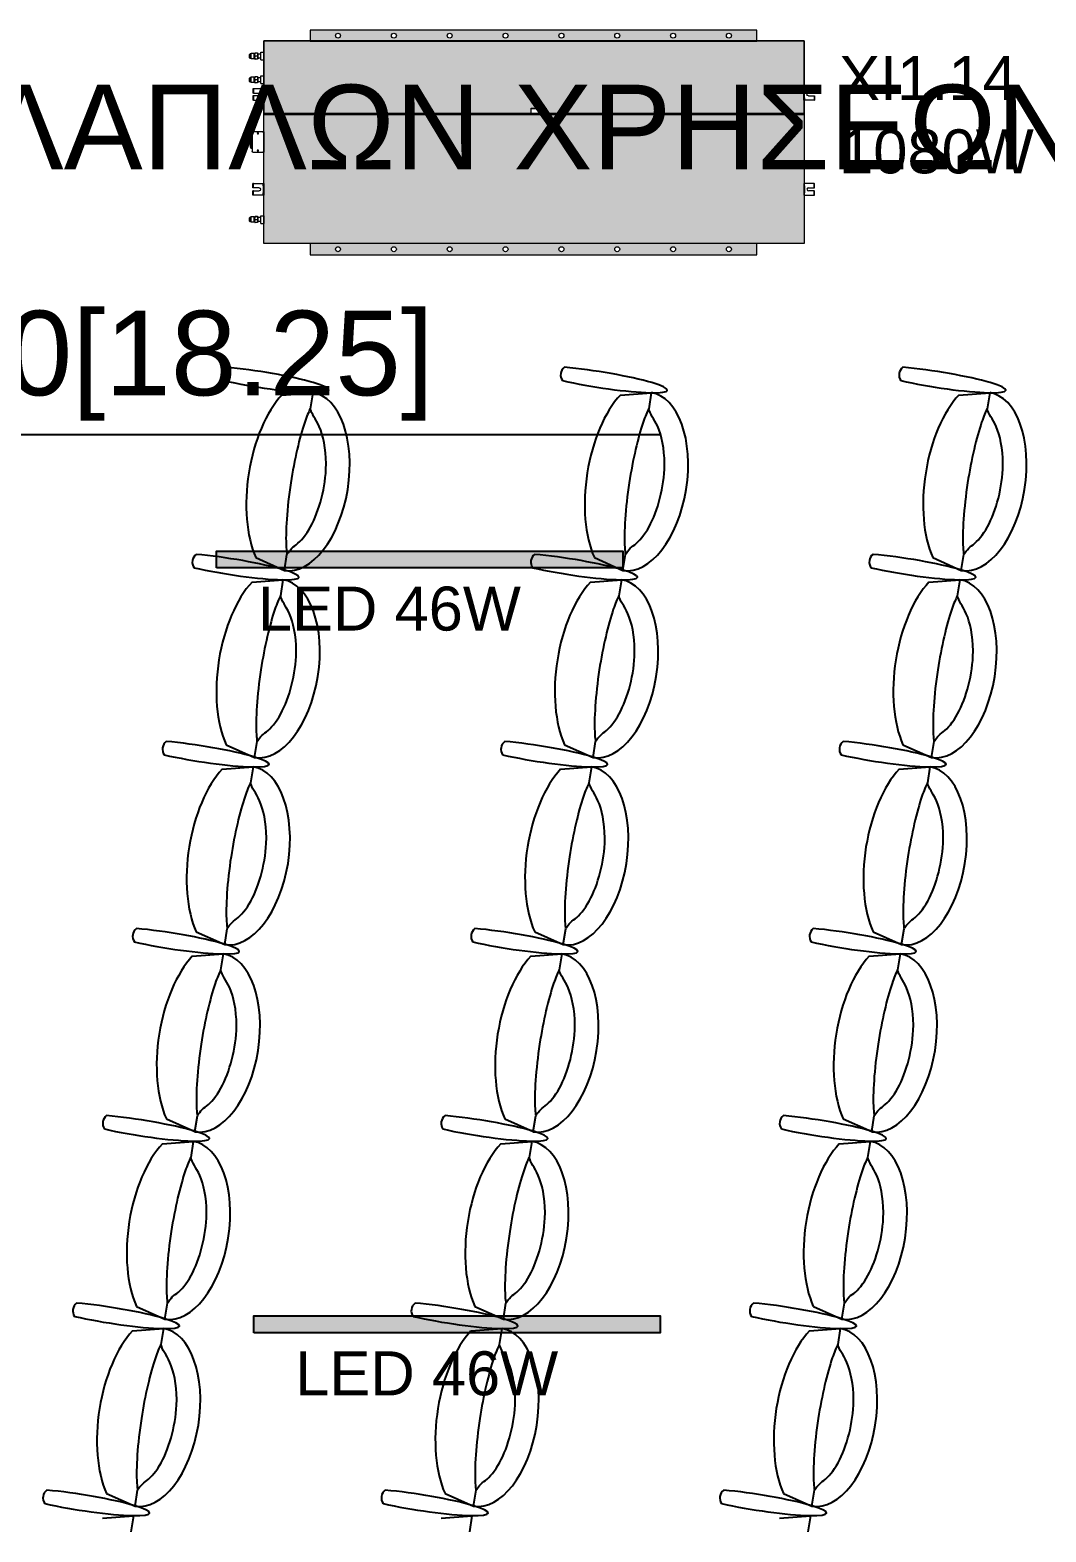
# Model space of a CAD drawing. Header units: metres. Extents: x -11 to 85, y -301 to 135.
# Drawn here: x 26.92 to 29.922, y -188.492 to -184.052 of the extents above; entities that cross this region are included whole.
import ezdxf

# ---------------------------------------------------------------- set-up
doc = ezdxf.new("R2010")
doc.units = ezdxf.units.M
doc.header["$LTSCALE"] = 0.036
for name, color, linetype in [('arxitek isogeio', 252, 'Continuous'), ('electext', 20, 'Continuous'), ('Epipla', 252, 'Continuous'), ('hatch color', 252, 'Continuous'), ('HLEK_FL001_SYMBOLS', 230, 'Continuous')]:
    doc.layers.add(name, color=color, linetype=linetype)
doc.layers.add('axel', color=170, linetype='Continuous', lineweight=0)
doc.styles.add('COMU-N', font='arial.ttf')
doc.styles.get("Standard").update_dxf_attribs({"font": 'arial.ttf'})

# ---------------------------------------------------------------- blocks, each defined once
blk = doc.blocks.new('A$C4C174ED7')
at = {"layer": 'Epipla'}
for p, q in [((7.6743, 3.0497), (7.7655, 3.0566)), ((7.7655, 3.0566), (7.758, 3.0092)), ((8.6743, 3.0497), (8.7655, 3.0566)), ((8.7655, 3.0566), (8.758, 3.0092)), ((9.6743, 3.0497), (9.7655, 3.0566)), ((9.7655, 3.0566), (9.758, 3.0092)), ((7.6817, 2.5313), (7.6892, 2.5782)), ((8.6817, 2.5313), (8.6892, 2.5782)), ((9.6817, 2.5313), (9.6892, 2.5782)), ((7.5976, 2.569), (7.6817, 2.5313)), ((8.5976, 2.569), (8.6817, 2.5313)), ((9.5976, 2.569), (9.6817, 2.5313)), ((7.5861, 2.4967), (7.6773, 2.5036)), ((7.6773, 2.5036), (7.6697, 2.4562)), ((8.5861, 2.4967), (8.6773, 2.5036)), ((8.6773, 2.5036), (8.6697, 2.4562)), ((9.5861, 2.4967), (9.6773, 2.5036)), ((9.6773, 2.5036), (9.6697, 2.4562)), ((7.5094, 2.016), (7.5935, 1.9783)), ((7.5935, 1.9783), (7.601, 2.0252)), ((8.5094, 2.016), (8.5935, 1.9783)), ((8.5935, 1.9783), (8.601, 2.0252)), ((9.5094, 2.016), (9.5935, 1.9783)), ((9.5935, 1.9783), (9.601, 2.0252)), ((7.4978, 1.9437), (7.5891, 1.9506)), ((7.5891, 1.9506), (7.5815, 1.9032)), ((8.4978, 1.9437), (8.5891, 1.9506)), ((8.5891, 1.9506), (8.5815, 1.9032)), ((9.4978, 1.9437), (9.5891, 1.9506)), ((9.5891, 1.9506), (9.5815, 1.9032)), ((7.5053, 1.4253), (7.5127, 1.4722)), ((8.5053, 1.4253), (8.5127, 1.4722)), ((9.5053, 1.4253), (9.5127, 1.4722)), ((7.4211, 1.463), (7.5053, 1.4253)), ((8.4211, 1.463), (8.5053, 1.4253)), ((9.4211, 1.463), (9.5053, 1.4253)), ((7.4096, 1.3906), (7.5009, 1.3976)), ((7.5009, 1.3976), (7.4933, 1.3502)), ((8.4096, 1.3906), (8.5009, 1.3976)), ((8.5009, 1.3976), (8.4933, 1.3502)), ((9.4096, 1.3906), (9.5009, 1.3976)), ((9.5009, 1.3976), (9.4933, 1.3502)), ((7.3329, 0.91), (7.417, 0.8723)), ((7.417, 0.8723), (7.4245, 0.9192)), ((8.3329, 0.91), (8.417, 0.8723)), ((8.417, 0.8723), (8.4245, 0.9192)), ((9.3329, 0.91), (9.417, 0.8723)), ((9.417, 0.8723), (9.4245, 0.9192)), ((7.3212, 0.8366), (7.4124, 0.8435)), ((7.4124, 0.8435), (7.4049, 0.7961)), ((8.3212, 0.8366), (8.4124, 0.8435)), ((8.4124, 0.8435), (8.4049, 0.7961)), ((9.3212, 0.8366), (9.4124, 0.8435)), ((9.4124, 0.8435), (9.4049, 0.7961)), ((7.2445, 0.3559), (7.3286, 0.3182)), ((7.3286, 0.3182), (7.3361, 0.3651)), ((8.2445, 0.3559), (8.3286, 0.3182)), ((8.3286, 0.3182), (8.3361, 0.3651)), ((9.2445, 0.3559), (9.3286, 0.3182)), ((9.3286, 0.3182), (9.3361, 0.3651)), ((7.233, 0.2836), (7.3242, 0.2905)), ((7.3242, 0.2905), (7.3166, 0.2431)), ((8.233, 0.2836), (8.3242, 0.2905)), ((8.3242, 0.2905), (8.3166, 0.2431)), ((9.233, 0.2836), (9.3242, 0.2905)), ((9.3242, 0.2905), (9.3166, 0.2431)), ((7.1563, -0.1971), (7.2404, -0.2348)), ((7.2404, -0.2348), (7.2479, -0.1879)), ((8.1563, -0.1971), (8.2404, -0.2348)), ((8.2404, -0.2348), (8.2479, -0.1879)), ((9.1563, -0.1971), (9.2404, -0.2348)), ((9.2404, -0.2348), (9.2479, -0.1879)), ((7.1446, -0.2705), (7.2358, -0.2636)), ((7.2358, -0.2636), (7.2282, -0.311)), ((8.1446, -0.2705), (8.2358, -0.2636)), ((8.2358, -0.2636), (8.2282, -0.311)), ((9.1446, -0.2705), (9.2358, -0.2636)), ((9.2358, -0.2636), (9.2282, -0.311))]:
    blk.add_line(p, q, dxfattribs=at)
for points in [[(7.5091, 3.1317, 0.397593), (7.503, 3.0922)], [(8.5091, 3.1317, 0.397593), (8.503, 3.0922)], [(9.5091, 3.1317, 0.397593), (9.503, 3.0922)], [(7.4209, 2.5787, 0.397593), (7.4147, 2.5392)], [(8.4209, 2.5787, 0.397593), (8.4147, 2.5392)], [(9.4209, 2.5787, 0.397593), (9.4147, 2.5392)], [(7.3327, 2.0257, 0.397593), (7.3265, 1.9862)], [(8.3327, 2.0257, 0.397593), (8.3265, 1.9862)], [(9.3327, 2.0257, 0.397593), (9.3265, 1.9862)], [(7.2444, 1.4727, 0.397593), (7.2383, 1.4331)], [(8.2444, 1.4727, 0.397593), (8.2383, 1.4331)], [(9.2444, 1.4727, 0.397593), (9.2383, 1.4331)], [(7.1562, 0.9197, 0.397593), (7.15, 0.8801)], [(8.1562, 0.9197, 0.397593), (8.15, 0.8801)], [(9.1562, 0.9197, 0.397593), (9.15, 0.8801)], [(7.0678, 0.3656, 0.397593), (7.0616, 0.326)], [(8.0678, 0.3656, 0.397593), (8.0616, 0.326)], [(9.0678, 0.3656, 0.397593), (9.0616, 0.326)], [(6.9796, -0.1874, 0.397593), (6.9734, -0.227)], [(7.9796, -0.1874, 0.397593), (7.9734, -0.227)], [(8.9796, -0.1874, 0.397593), (8.9734, -0.227)]]:
    blk.add_lwpolyline(points, format="xyb", dxfattribs=at)
for centre, major_axis, ratio, start_param, end_param in [((7.6101, 3.0956), (-0.2028, 0.0318), 0.113529, 1.031877, 5.251545), ((8.6101, 3.0956), (-0.2028, 0.0318), 0.113529, 1.031877, 5.251545), ((9.6101, 3.0956), (-0.2028, 0.0318), 0.113529, 1.031877, 5.251545), ((7.7236, 2.794), (0.0463, 0.2995), 0.493003, 0.628379, 2.49343), ((7.7236, 2.794), (0.0419, 0.2627), 0.552275, 3.141593, 6.283185), ((8.7236, 2.794), (0.0463, 0.2995), 0.493003, 0.628379, 2.49343), ((8.7236, 2.794), (0.0419, 0.2627), 0.552275, 3.141593, 6.283185), ((9.7236, 2.794), (0.0463, 0.2995), 0.493003, 0.628379, 2.49343), ((9.7236, 2.794), (0.0419, 0.2627), 0.552275, 3.141593, 6.283185), ((7.5219, 2.5426), (-0.2028, 0.0318), 0.113529, 1.031877, 5.251545), ((8.5219, 2.5426), (-0.2028, 0.0318), 0.113529, 1.031877, 5.251545), ((9.5219, 2.5426), (-0.2028, 0.0318), 0.113529, 1.031877, 5.251545), ((7.6354, 2.241), (0.0463, 0.2995), 0.493003, 0.628379, 2.49343), ((7.6354, 2.241), (0.0419, 0.2627), 0.552275, 3.141593, 6.283185), ((8.6354, 2.241), (0.0463, 0.2995), 0.493003, 0.628379, 2.49343), ((8.6354, 2.241), (0.0419, 0.2627), 0.552275, 3.141593, 6.283185), ((9.6354, 2.241), (0.0463, 0.2995), 0.493003, 0.628379, 2.49343), ((9.6354, 2.241), (0.0419, 0.2627), 0.552275, 3.141593, 6.283185), ((7.4337, 1.9896), (-0.2028, 0.0318), 0.113529, 1.031877, 5.251545), ((8.4337, 1.9896), (-0.2028, 0.0318), 0.113529, 1.031877, 5.251545), ((9.4337, 1.9896), (-0.2028, 0.0318), 0.113529, 1.031877, 5.251545), ((7.5472, 1.6879), (0.0463, 0.2995), 0.493003, 0.628379, 2.49343), ((7.5472, 1.6879), (0.0419, 0.2627), 0.552275, 3.141593, 6.283185), ((8.5472, 1.6879), (0.0463, 0.2995), 0.493003, 0.628379, 2.49343), ((8.5472, 1.6879), (0.0419, 0.2627), 0.552275, 3.141593, 6.283185), ((9.5472, 1.6879), (0.0463, 0.2995), 0.493003, 0.628379, 2.49343), ((9.5472, 1.6879), (0.0419, 0.2627), 0.552275, 3.141593, 6.283185), ((7.3454, 1.4366), (-0.2028, 0.0318), 0.113529, 1.031877, 5.251545), ((8.3454, 1.4366), (-0.2028, 0.0318), 0.113529, 1.031877, 5.251545), ((9.3454, 1.4366), (-0.2028, 0.0318), 0.113529, 1.031877, 5.251545), ((7.4589, 1.1349), (0.0463, 0.2995), 0.493003, 0.628379, 2.49343), ((7.4589, 1.1349), (0.0419, 0.2627), 0.552275, 3.141593, 6.283185), ((8.4589, 1.1349), (0.0463, 0.2995), 0.493003, 0.628379, 2.49343), ((8.4589, 1.1349), (0.0419, 0.2627), 0.552275, 3.141593, 6.283185), ((9.4589, 1.1349), (0.0463, 0.2995), 0.493003, 0.628379, 2.49343), ((9.4589, 1.1349), (0.0419, 0.2627), 0.552275, 3.141593, 6.283185), ((7.2572, 0.8836), (-0.2028, 0.0318), 0.113529, 1.031877, 5.251545), ((8.2572, 0.8836), (-0.2028, 0.0318), 0.113529, 1.031877, 5.251545), ((9.2572, 0.8836), (-0.2028, 0.0318), 0.113529, 1.031877, 5.251545), ((7.3705, 0.5809), (0.0419, 0.2627), 0.552275, 3.141593, 6.283185), ((8.3705, 0.5809), (0.0419, 0.2627), 0.552275, 3.141593, 6.283185), ((9.3705, 0.5809), (0.0419, 0.2627), 0.552275, 3.141593, 6.283185), ((7.3705, 0.5809), (0.0463, 0.2995), 0.493003, 0.628379, 2.49343), ((8.3705, 0.5809), (0.0463, 0.2995), 0.493003, 0.628379, 2.49343), ((9.3705, 0.5809), (0.0463, 0.2995), 0.493003, 0.628379, 2.49343), ((7.1688, 0.3295), (-0.2028, 0.0318), 0.113529, 1.031877, 5.251545), ((8.1688, 0.3295), (-0.2028, 0.0318), 0.113529, 1.031877, 5.251545), ((9.1688, 0.3295), (-0.2028, 0.0318), 0.113529, 1.031877, 5.251545), ((7.2823, 0.0278), (0.0463, 0.2995), 0.493003, 0.628379, 2.49343), ((7.2823, 0.0278), (0.0419, 0.2627), 0.552275, 3.141593, 6.283185), ((8.2823, 0.0278), (0.0463, 0.2995), 0.493003, 0.628379, 2.49343), ((8.2823, 0.0278), (0.0419, 0.2627), 0.552275, 3.141593, 6.283185), ((9.2823, 0.0278), (0.0463, 0.2995), 0.493003, 0.628379, 2.49343), ((9.2823, 0.0278), (0.0419, 0.2627), 0.552275, 3.141593, 6.283185), ((7.0806, -0.2235), (-0.2028, 0.0318), 0.113529, 1.031877, 5.251545), ((8.0806, -0.2235), (-0.2028, 0.0318), 0.113529, 1.031877, 5.251545), ((9.0806, -0.2235), (-0.2028, 0.0318), 0.113529, 1.031877, 5.251545)]:
    blk.add_ellipse(centre, major_axis=major_axis, ratio=ratio, start_param=start_param, end_param=end_param, dxfattribs=at)
for points, knots in [([(7.758, 3.0092), (7.7534, 3.0001), (7.7475, 2.9863), (7.7265, 2.9247), (7.7108, 2.8576), (7.689, 2.7162), (7.6843, 2.6421), (7.6876, 2.5911), (7.6884, 2.5841), (7.6893, 2.5786)], [0.506584, 0.506584, 0.506584, 0.506584, 0.805592, 0.805592, 1.599086, 1.599086, 2.473163, 2.473163, 2.635992, 2.635992, 2.635992, 2.635992]), ([(7.6893, 2.5786), (7.6893, 2.5786), (7.7003, 2.5961), (7.724, 2.6118), (7.7398, 2.628), (7.7807, 2.6953), (7.8013, 2.7658), (7.8065, 2.8749), (7.7994, 2.9171), (7.778, 2.9756), (7.7659, 2.9858), (7.758, 3.0092), (7.758, 3.0092), (7.758, 3.0092)], [3.141593, 3.141593, 3.141593, 3.141593, 3.601272, 3.601272, 4.06095, 4.06095, 4.924473, 4.924473, 5.526258, 5.526258, 6.140896, 6.140896, 6.283185, 6.283185, 6.283185, 6.283185]), ([(8.758, 3.0092), (8.7534, 3.0001), (8.7475, 2.9863), (8.7265, 2.9247), (8.7108, 2.8576), (8.689, 2.7162), (8.6843, 2.6421), (8.6876, 2.5911), (8.6884, 2.5841), (8.6893, 2.5786)], [0.506584, 0.506584, 0.506584, 0.506584, 0.805592, 0.805592, 1.599086, 1.599086, 2.473163, 2.473163, 2.635992, 2.635992, 2.635992, 2.635992]), ([(8.6893, 2.5786), (8.6893, 2.5786), (8.7003, 2.5961), (8.724, 2.6118), (8.7398, 2.628), (8.7807, 2.6953), (8.8013, 2.7658), (8.8065, 2.8749), (8.7994, 2.9171), (8.778, 2.9756), (8.7659, 2.9858), (8.758, 3.0092), (8.758, 3.0092), (8.758, 3.0092)], [3.141593, 3.141593, 3.141593, 3.141593, 3.601272, 3.601272, 4.06095, 4.06095, 4.924473, 4.924473, 5.526258, 5.526258, 6.140896, 6.140896, 6.283185, 6.283185, 6.283185, 6.283185]), ([(9.758, 3.0092), (9.7534, 3.0001), (9.7475, 2.9863), (9.7265, 2.9247), (9.7108, 2.8576), (9.689, 2.7162), (9.6843, 2.6421), (9.6876, 2.5911), (9.6884, 2.5841), (9.6893, 2.5786)], [0.506584, 0.506584, 0.506584, 0.506584, 0.805592, 0.805592, 1.599086, 1.599086, 2.473163, 2.473163, 2.635992, 2.635992, 2.635992, 2.635992]), ([(9.6893, 2.5786), (9.6893, 2.5786), (9.7003, 2.5961), (9.724, 2.6118), (9.7398, 2.628), (9.7807, 2.6953), (9.8013, 2.7658), (9.8065, 2.8749), (9.7994, 2.9171), (9.778, 2.9756), (9.7659, 2.9858), (9.758, 3.0092), (9.758, 3.0092), (9.758, 3.0092)], [3.141593, 3.141593, 3.141593, 3.141593, 3.601272, 3.601272, 4.06095, 4.06095, 4.924473, 4.924473, 5.526258, 5.526258, 6.140896, 6.140896, 6.283185, 6.283185, 6.283185, 6.283185]), ([(7.6697, 2.4562), (7.6652, 2.4471), (7.6593, 2.4333), (7.6382, 2.3717), (7.6225, 2.3046), (7.6007, 2.1632), (7.596, 2.0891), (7.5994, 2.0381), (7.6002, 2.0311), (7.6011, 2.0256)], [0.506584, 0.506584, 0.506584, 0.506584, 0.805592, 0.805592, 1.599086, 1.599086, 2.473163, 2.473163, 2.635992, 2.635992, 2.635992, 2.635992]), ([(7.6011, 2.0256), (7.6011, 2.0256), (7.6121, 2.0431), (7.6357, 2.0588), (7.6516, 2.075), (7.6925, 2.1422), (7.7131, 2.2128), (7.7183, 2.3219), (7.7111, 2.364), (7.6897, 2.4226), (7.6777, 2.4328), (7.6697, 2.4562), (7.6697, 2.4562), (7.6697, 2.4562)], [3.141593, 3.141593, 3.141593, 3.141593, 3.601272, 3.601272, 4.06095, 4.06095, 4.924473, 4.924473, 5.526258, 5.526258, 6.140896, 6.140896, 6.283185, 6.283185, 6.283185, 6.283185]), ([(8.6697, 2.4562), (8.6652, 2.4471), (8.6593, 2.4333), (8.6382, 2.3717), (8.6225, 2.3046), (8.6007, 2.1632), (8.596, 2.0891), (8.5994, 2.0381), (8.6002, 2.0311), (8.6011, 2.0256)], [0.506584, 0.506584, 0.506584, 0.506584, 0.805592, 0.805592, 1.599086, 1.599086, 2.473163, 2.473163, 2.635992, 2.635992, 2.635992, 2.635992]), ([(8.6011, 2.0256), (8.6011, 2.0256), (8.6121, 2.0431), (8.6357, 2.0588), (8.6516, 2.075), (8.6925, 2.1422), (8.7131, 2.2128), (8.7183, 2.3219), (8.7111, 2.364), (8.6897, 2.4226), (8.6777, 2.4328), (8.6697, 2.4562), (8.6697, 2.4562), (8.6697, 2.4562)], [3.141593, 3.141593, 3.141593, 3.141593, 3.601272, 3.601272, 4.06095, 4.06095, 4.924473, 4.924473, 5.526258, 5.526258, 6.140896, 6.140896, 6.283185, 6.283185, 6.283185, 6.283185]), ([(9.6697, 2.4562), (9.6652, 2.4471), (9.6593, 2.4333), (9.6382, 2.3717), (9.6225, 2.3046), (9.6007, 2.1632), (9.596, 2.0891), (9.5994, 2.0381), (9.6002, 2.0311), (9.6011, 2.0256)], [0.506584, 0.506584, 0.506584, 0.506584, 0.805592, 0.805592, 1.599086, 1.599086, 2.473163, 2.473163, 2.635992, 2.635992, 2.635992, 2.635992]), ([(9.6011, 2.0256), (9.6011, 2.0256), (9.6121, 2.0431), (9.6357, 2.0588), (9.6516, 2.075), (9.6925, 2.1422), (9.7131, 2.2128), (9.7183, 2.3219), (9.7111, 2.364), (9.6897, 2.4226), (9.6777, 2.4328), (9.6697, 2.4562), (9.6697, 2.4562), (9.6697, 2.4562)], [3.141593, 3.141593, 3.141593, 3.141593, 3.601272, 3.601272, 4.06095, 4.06095, 4.924473, 4.924473, 5.526258, 5.526258, 6.140896, 6.140896, 6.283185, 6.283185, 6.283185, 6.283185]), ([(7.5815, 1.9032), (7.5769, 1.8941), (7.5711, 1.8803), (7.55, 1.8187), (7.5343, 1.7516), (7.5125, 1.6102), (7.5078, 1.5361), (7.5112, 1.4851), (7.512, 1.4781), (7.5128, 1.4726)], [0.506584, 0.506584, 0.506584, 0.506584, 0.805592, 0.805592, 1.599086, 1.599086, 2.473163, 2.473163, 2.635992, 2.635992, 2.635992, 2.635992]), ([(7.5128, 1.4726), (7.5128, 1.4726), (7.5239, 1.4901), (7.5475, 1.5058), (7.5634, 1.5219), (7.6042, 1.5892), (7.6249, 1.6598), (7.6301, 1.7689), (7.6229, 1.811), (7.6015, 1.8696), (7.5894, 1.8798), (7.5815, 1.9032), (7.5815, 1.9032), (7.5815, 1.9032)], [3.141593, 3.141593, 3.141593, 3.141593, 3.601272, 3.601272, 4.06095, 4.06095, 4.924473, 4.924473, 5.526258, 5.526258, 6.140896, 6.140896, 6.283185, 6.283185, 6.283185, 6.283185]), ([(8.5815, 1.9032), (8.5769, 1.8941), (8.5711, 1.8803), (8.55, 1.8187), (8.5343, 1.7516), (8.5125, 1.6102), (8.5078, 1.5361), (8.5112, 1.4851), (8.512, 1.4781), (8.5128, 1.4726)], [0.506584, 0.506584, 0.506584, 0.506584, 0.805592, 0.805592, 1.599086, 1.599086, 2.473163, 2.473163, 2.635992, 2.635992, 2.635992, 2.635992]), ([(8.5128, 1.4726), (8.5128, 1.4726), (8.5239, 1.4901), (8.5475, 1.5058), (8.5634, 1.5219), (8.6042, 1.5892), (8.6249, 1.6598), (8.6301, 1.7689), (8.6229, 1.811), (8.6015, 1.8696), (8.5894, 1.8798), (8.5815, 1.9032), (8.5815, 1.9032), (8.5815, 1.9032)], [3.141593, 3.141593, 3.141593, 3.141593, 3.601272, 3.601272, 4.06095, 4.06095, 4.924473, 4.924473, 5.526258, 5.526258, 6.140896, 6.140896, 6.283185, 6.283185, 6.283185, 6.283185]), ([(9.5815, 1.9032), (9.5769, 1.8941), (9.5711, 1.8803), (9.55, 1.8187), (9.5343, 1.7516), (9.5125, 1.6102), (9.5078, 1.5361), (9.5112, 1.4851), (9.512, 1.4781), (9.5128, 1.4726)], [0.506584, 0.506584, 0.506584, 0.506584, 0.805592, 0.805592, 1.599086, 1.599086, 2.473163, 2.473163, 2.635992, 2.635992, 2.635992, 2.635992]), ([(9.5128, 1.4726), (9.5128, 1.4726), (9.5239, 1.4901), (9.5475, 1.5058), (9.5634, 1.5219), (9.6042, 1.5892), (9.6249, 1.6598), (9.6301, 1.7689), (9.6229, 1.811), (9.6015, 1.8696), (9.5894, 1.8798), (9.5815, 1.9032), (9.5815, 1.9032), (9.5815, 1.9032)], [3.141593, 3.141593, 3.141593, 3.141593, 3.601272, 3.601272, 4.06095, 4.06095, 4.924473, 4.924473, 5.526258, 5.526258, 6.140896, 6.140896, 6.283185, 6.283185, 6.283185, 6.283185]), ([(7.4933, 1.3502), (7.4887, 1.3411), (7.4828, 1.3273), (7.4618, 1.2657), (7.4461, 1.1985), (7.4243, 1.0572), (7.4196, 0.9831), (7.4229, 0.9321), (7.4237, 0.9251), (7.4246, 0.9196)], [0.506584, 0.506584, 0.506584, 0.506584, 0.805592, 0.805592, 1.599086, 1.599086, 2.473163, 2.473163, 2.635992, 2.635992, 2.635992, 2.635992]), ([(7.4246, 0.9196), (7.4246, 0.9196), (7.4356, 0.937), (7.4593, 0.9528), (7.4751, 0.9689), (7.516, 1.0362), (7.5366, 1.1068), (7.5418, 1.2159), (7.5347, 1.258), (7.5133, 1.3166), (7.5012, 1.3268), (7.4933, 1.3502), (7.4933, 1.3502), (7.4933, 1.3502)], [3.141593, 3.141593, 3.141593, 3.141593, 3.601272, 3.601272, 4.06095, 4.06095, 4.924473, 4.924473, 5.526258, 5.526258, 6.140896, 6.140896, 6.283185, 6.283185, 6.283185, 6.283185]), ([(8.4933, 1.3502), (8.4887, 1.3411), (8.4828, 1.3273), (8.4618, 1.2657), (8.4461, 1.1985), (8.4243, 1.0572), (8.4196, 0.9831), (8.4229, 0.9321), (8.4237, 0.9251), (8.4246, 0.9196)], [0.506584, 0.506584, 0.506584, 0.506584, 0.805592, 0.805592, 1.599086, 1.599086, 2.473163, 2.473163, 2.635992, 2.635992, 2.635992, 2.635992]), ([(8.4246, 0.9196), (8.4246, 0.9196), (8.4356, 0.937), (8.4593, 0.9528), (8.4751, 0.9689), (8.516, 1.0362), (8.5366, 1.1068), (8.5418, 1.2159), (8.5347, 1.258), (8.5133, 1.3166), (8.5012, 1.3268), (8.4933, 1.3502), (8.4933, 1.3502), (8.4933, 1.3502)], [3.141593, 3.141593, 3.141593, 3.141593, 3.601272, 3.601272, 4.06095, 4.06095, 4.924473, 4.924473, 5.526258, 5.526258, 6.140896, 6.140896, 6.283185, 6.283185, 6.283185, 6.283185]), ([(9.4933, 1.3502), (9.4887, 1.3411), (9.4828, 1.3273), (9.4618, 1.2657), (9.4461, 1.1985), (9.4243, 1.0572), (9.4196, 0.9831), (9.4229, 0.9321), (9.4237, 0.9251), (9.4246, 0.9196)], [0.506584, 0.506584, 0.506584, 0.506584, 0.805592, 0.805592, 1.599086, 1.599086, 2.473163, 2.473163, 2.635992, 2.635992, 2.635992, 2.635992]), ([(9.4246, 0.9196), (9.4246, 0.9196), (9.4356, 0.937), (9.4593, 0.9528), (9.4751, 0.9689), (9.516, 1.0362), (9.5366, 1.1068), (9.5418, 1.2159), (9.5347, 1.258), (9.5133, 1.3166), (9.5012, 1.3268), (9.4933, 1.3502), (9.4933, 1.3502), (9.4933, 1.3502)], [3.141593, 3.141593, 3.141593, 3.141593, 3.601272, 3.601272, 4.06095, 4.06095, 4.924473, 4.924473, 5.526258, 5.526258, 6.140896, 6.140896, 6.283185, 6.283185, 6.283185, 6.283185]), ([(7.4049, 0.7961), (7.4003, 0.787), (7.3944, 0.7732), (7.3734, 0.7116), (7.3577, 0.6445), (7.3359, 0.5031), (7.3312, 0.429), (7.3345, 0.378), (7.3353, 0.371), (7.3362, 0.3655)], [0.506584, 0.506584, 0.506584, 0.506584, 0.805592, 0.805592, 1.599086, 1.599086, 2.473163, 2.473163, 2.635992, 2.635992, 2.635992, 2.635992]), ([(7.3362, 0.3655), (7.3362, 0.3655), (7.3472, 0.383), (7.3709, 0.3987), (7.3867, 0.4149), (7.4276, 0.4821), (7.4482, 0.5527), (7.4534, 0.6618), (7.4463, 0.7039), (7.4249, 0.7625), (7.4128, 0.7727), (7.4049, 0.7961), (7.4049, 0.7961), (7.4049, 0.7961)], [3.141593, 3.141593, 3.141593, 3.141593, 3.601272, 3.601272, 4.06095, 4.06095, 4.924473, 4.924473, 5.526258, 5.526258, 6.140896, 6.140896, 6.283185, 6.283185, 6.283185, 6.283185]), ([(8.4049, 0.7961), (8.4003, 0.787), (8.3944, 0.7732), (8.3734, 0.7116), (8.3577, 0.6445), (8.3359, 0.5031), (8.3312, 0.429), (8.3345, 0.378), (8.3353, 0.371), (8.3362, 0.3655)], [0.506584, 0.506584, 0.506584, 0.506584, 0.805592, 0.805592, 1.599086, 1.599086, 2.473163, 2.473163, 2.635992, 2.635992, 2.635992, 2.635992]), ([(8.3362, 0.3655), (8.3362, 0.3655), (8.3472, 0.383), (8.3709, 0.3987), (8.3867, 0.4149), (8.4276, 0.4821), (8.4482, 0.5527), (8.4534, 0.6618), (8.4463, 0.7039), (8.4249, 0.7625), (8.4128, 0.7727), (8.4049, 0.7961), (8.4049, 0.7961), (8.4049, 0.7961)], [3.141593, 3.141593, 3.141593, 3.141593, 3.601272, 3.601272, 4.06095, 4.06095, 4.924473, 4.924473, 5.526258, 5.526258, 6.140896, 6.140896, 6.283185, 6.283185, 6.283185, 6.283185]), ([(9.4049, 0.7961), (9.4003, 0.787), (9.3944, 0.7732), (9.3734, 0.7116), (9.3577, 0.6445), (9.3359, 0.5031), (9.3312, 0.429), (9.3345, 0.378), (9.3353, 0.371), (9.3362, 0.3655)], [0.506584, 0.506584, 0.506584, 0.506584, 0.805592, 0.805592, 1.599086, 1.599086, 2.473163, 2.473163, 2.635992, 2.635992, 2.635992, 2.635992]), ([(9.3362, 0.3655), (9.3362, 0.3655), (9.3472, 0.383), (9.3709, 0.3987), (9.3867, 0.4149), (9.4276, 0.4821), (9.4482, 0.5527), (9.4534, 0.6618), (9.4463, 0.7039), (9.4249, 0.7625), (9.4128, 0.7727), (9.4049, 0.7961), (9.4049, 0.7961), (9.4049, 0.7961)], [3.141593, 3.141593, 3.141593, 3.141593, 3.601272, 3.601272, 4.06095, 4.06095, 4.924473, 4.924473, 5.526258, 5.526258, 6.140896, 6.140896, 6.283185, 6.283185, 6.283185, 6.283185]), ([(7.3166, 0.2431), (7.3121, 0.234), (7.3062, 0.2202), (7.2852, 0.1586), (7.2694, 0.0914), (7.2476, -0.0499), (7.2429, -0.124), (7.2463, -0.175), (7.2471, -0.182), (7.248, -0.1875)], [0.506584, 0.506584, 0.506584, 0.506584, 0.805592, 0.805592, 1.599086, 1.599086, 2.473163, 2.473163, 2.635992, 2.635992, 2.635992, 2.635992]), ([(7.248, -0.1875), (7.248, -0.1875), (7.259, -0.17), (7.2826, -0.1543), (7.2985, -0.1382), (7.3394, -0.0709), (7.36, -0.0003), (7.3652, 0.1088), (7.358, 0.1509), (7.3366, 0.2095), (7.3246, 0.2197), (7.3166, 0.2431), (7.3166, 0.2431), (7.3166, 0.2431)], [3.141593, 3.141593, 3.141593, 3.141593, 3.601272, 3.601272, 4.06095, 4.06095, 4.924473, 4.924473, 5.526258, 5.526258, 6.140896, 6.140896, 6.283185, 6.283185, 6.283185, 6.283185]), ([(8.3166, 0.2431), (8.3121, 0.234), (8.3062, 0.2202), (8.2852, 0.1586), (8.2694, 0.0914), (8.2476, -0.0499), (8.2429, -0.124), (8.2463, -0.175), (8.2471, -0.182), (8.248, -0.1875)], [0.506584, 0.506584, 0.506584, 0.506584, 0.805592, 0.805592, 1.599086, 1.599086, 2.473163, 2.473163, 2.635992, 2.635992, 2.635992, 2.635992]), ([(8.248, -0.1875), (8.248, -0.1875), (8.259, -0.17), (8.2826, -0.1543), (8.2985, -0.1382), (8.3394, -0.0709), (8.36, -0.0003), (8.3652, 0.1088), (8.358, 0.1509), (8.3366, 0.2095), (8.3246, 0.2197), (8.3166, 0.2431), (8.3166, 0.2431), (8.3166, 0.2431)], [3.141593, 3.141593, 3.141593, 3.141593, 3.601272, 3.601272, 4.06095, 4.06095, 4.924473, 4.924473, 5.526258, 5.526258, 6.140896, 6.140896, 6.283185, 6.283185, 6.283185, 6.283185]), ([(9.3166, 0.2431), (9.3121, 0.234), (9.3062, 0.2202), (9.2852, 0.1586), (9.2694, 0.0914), (9.2476, -0.0499), (9.2429, -0.124), (9.2463, -0.175), (9.2471, -0.182), (9.248, -0.1875)], [0.506584, 0.506584, 0.506584, 0.506584, 0.805592, 0.805592, 1.599086, 1.599086, 2.473163, 2.473163, 2.635992, 2.635992, 2.635992, 2.635992]), ([(9.248, -0.1875), (9.248, -0.1875), (9.259, -0.17), (9.2826, -0.1543), (9.2985, -0.1382), (9.3394, -0.0709), (9.36, -0.0003), (9.3652, 0.1088), (9.358, 0.1509), (9.3366, 0.2095), (9.3246, 0.2197), (9.3166, 0.2431), (9.3166, 0.2431), (9.3166, 0.2431)], [3.141593, 3.141593, 3.141593, 3.141593, 3.601272, 3.601272, 4.06095, 4.06095, 4.924473, 4.924473, 5.526258, 5.526258, 6.140896, 6.140896, 6.283185, 6.283185, 6.283185, 6.283185])]:
    blk.add_open_spline(points, degree=3, knots=knots, dxfattribs=at)
blk = doc.blocks.new('lampes fthorismou 120')
at = {"layer": 'hatch color'}
blk.add_hatch(color=181, dxfattribs=at).paths.add_polyline_path([(84.1811, -99.2639), (84.1811, -99.2139), (85.3811, -99.2139), (85.3811, -99.2639)])
at = {"layer": 'HLEK_FL001_SYMBOLS'}
blk.add_lwpolyline([(84.1811, -99.2639), (84.1811, -99.2139), (85.3811, -99.2139), (85.3811, -99.2639)], close=True, dxfattribs=at)
blk = doc.blocks.new('A$C5A126718')
at = {"layer": 'axel'}
for p, q in [((-0.0317, 0.0343), (-0.0317, 0.0321)), ((-0.0301, 0.0343), (-0.0317, 0.0343)), ((-0.0317, 0.0321), (-0.0317, 0.0236)), ((-0.0317, 0.0321), (-0.0301, 0.0321)), ((-0.0317, 0.0236), (-0.0301, 0.0236)), ((-0.0317, 0.0236), (-0.0317, 0.0214)), ((-0.0301, 0.0214), (-0.0317, 0.0214)), ((-0.0301, 0.0129), (-0.0317, 0.0129)), ((-0.0317, 0.0129), (-0.0317, 0.0107)), ((-0.0317, 0.0107), (-0.0301, 0.0107)), ((-0.0317, 0.0107), (-0.0317, 0.0021)), ((-0.0317, 0.0021), (-0.0301, 0.0021)), ((-0.0317, 0.0021), (-0.0317, 0)), ((-0.0301, 0), (-0.0317, 0)), ((-0.0012, 0.0343), (-0.0301, 0.0343)), ((-0.0301, 0.0343), (-0.0301, 0.0321)), ((-0.0301, 0.0321), (-0.0301, 0.0236)), ((-0.0301, 0.0236), (-0.0301, 0.0214)), ((-0.0301, 0.0214), (-0.0131, 0.0214)), ((-0.0301, 0.0129), (-0.0301, 0.0107)), ((-0.0131, 0.0129), (-0.0301, 0.0129)), ((-0.0301, 0.0107), (-0.0301, 0.0021)), ((-0.0301, 0.0021), (-0.0301, 0)), ((-0.0301, 0), (-0.0012, 0)), ((-0.0012, 0.0343), (0, 0.0343)), ((-0.0012, 0.0343), (-0.0012, 0.033)), ((-0.0012, 0.033), (-0.0012, 0.03)), ((-0.0012, 0.03), (-0.0012, 0.0271)), ((-0.0012, 0.0271), (0, 0.0271)), ((-0.0012, 0.027), (-0.0012, 0.0271)), ((-0.0012, 0.0073), (-0.0012, 0.027)), ((-0.0012, 0.0071), (-0.0012, 0.0073)), ((-0.0012, 0.0071), (0, 0.0071)), ((-0.0012, 0.0071), (-0.0012, 0.0043)), ((-0.0012, 0.0043), (-0.0012, 0.0013)), ((-0.0012, 0.0013), (-0.0012, 0)), ((-0.0012, 0), (0, 0)), ((0.0004, 0.0271), (0.0004, 0.0343)), ((0.0004, 0.0271), (0.0004, 0.0343)), ((0.0004, 0.0211), (0.0004, 0.0271)), ((0.0004, 0.0211), (0.0004, 0.0271)), ((0.0004, 0.0207), (0.0004, 0.0211)), ((0.0004, 0.0207), (0.0004, 0.0211)), ((0.0004, 0.0186), (0.0004, 0.0207)), ((0.0004, 0.0186), (0.0004, 0.0207)), ((0.0004, 0.0157), (0.0004, 0.0186)), ((0.0004, 0.0157), (0.0004, 0.0186)), ((0.0004, 0.0136), (0.0004, 0.0157)), ((0.0004, 0.0136), (0.0004, 0.0157)), ((0.0004, 0.0132), (0.0004, 0.0136)), ((0.0004, 0.0132), (0.0004, 0.0136)), ((0.0004, 0.0071), (0.0004, 0.0132)), ((0.0004, 0.0071), (0.0004, 0.0132)), ((0.0004, 0), (0.0004, 0.0071)), ((0.0004, 0), (0.0004, 0.0071))]:
    blk.add_line(p, q, dxfattribs=at)
blk.add_arc((-0.0131, 0.0171), 0.00429, 270, 90, dxfattribs=at)
blk = doc.blocks.new('A$C3A54651E')
at = {"layer": 'axel'}
for p, q in [((0.0091, 0.0228), (0, 0.0228)), ((0, 0.0228), (0, 0)), ((0.0091, 0), (0, 0)), ((0.0091, 0), (0.0091, 0.0228)), ((0.0091, 0.0171), (0.0162, 0.0171)), ((0.0091, 0.0057), (0.0162, 0.0057)), ((0.0162, 0.019), (0.0166, 0.0193)), ((0.0162, 0.0038), (0.0162, 0.019)), ((0.0162, 0.0038), (0.0166, 0.0035)), ((0.0166, 0.0035), (0.0166, 0.0193)), ((0.0166, 0.0193), (0.0184, 0.0193)), ((0.0166, 0.0035), (0.0184, 0.0035)), ((0.0184, 0.02), (0.0184, 0.0199)), ((0.0184, 0.02), (0.0184, 0.02)), ((0.0184, 0.0199), (0.0184, 0.0193)), ((0.0184, 0.0193), (0.0184, 0.0153)), ((0.0184, 0.0153), (0.0184, 0.0067)), ((0.0184, 0.0067), (0.0184, 0.0035)), ((0.0184, 0.0035), (0.0184, 0.0028)), ((0.0184, 0.0028), (0.0184, 0.0028)), ((0.0191, 0.0202), (0.0254, 0.0202)), ((0.0191, 0.0197), (0.0254, 0.0197)), ((0.0191, 0.0109), (0.0254, 0.0109)), ((0.0191, 0.0026), (0.0254, 0.0026)), ((0.0262, 0.0199), (0.0262, 0.02)), ((0.0262, 0.02), (0.0262, 0.02)), ((0.0262, 0.0182), (0.0262, 0.0199)), ((0.0262, 0.0153), (0.0262, 0.0182)), ((0.0262, 0.0182), (0.0284, 0.0182)), ((0.0262, 0.0067), (0.0262, 0.0153)), ((0.0262, 0.0046), (0.0262, 0.0067)), ((0.0262, 0.0028), (0.0262, 0.0046)), ((0.0262, 0.0046), (0.0284, 0.0046)), ((0.0262, 0.0028), (0.0262, 0.0028)), ((0.0284, 0.0193), (0.037, 0.0193)), ((0.0284, 0.0182), (0.0284, 0.0193)), ((0.0284, 0.0046), (0.0284, 0.0182)), ((0.0284, 0.0035), (0.0284, 0.0046)), ((0.0284, 0.0035), (0.037, 0.0035)), ((0.037, 0.0035), (0.037, 0.0193)), ((0.0373, 0.019), (0.037, 0.0193)), ((0.0373, 0.0037), (0.037, 0.0035)), ((0.0373, 0.0182), (0.0373, 0.019)), ((0.0373, 0.0046), (0.0373, 0.0182)), ((0.0373, 0.0182), (0.0403, 0.0182)), ((0.0373, 0.0037), (0.0373, 0.0046)), ((0.0373, 0.0046), (0.0403, 0.0046)), ((0.0403, 0.0046), (0.0403, 0.0182)), ((0.0423, 0.0162), (0.0403, 0.0182)), ((0.0423, 0.0066), (0.0403, 0.0046)), ((0.0423, 0.0066), (0.0423, 0.0162))]:
    blk.add_line(p, q, dxfattribs=at)
for points in [[(0.0191, 0.0202, 0.004311), (0.019, 0.0202, 0.005535), (0.0188, 0.0202, 0.007292), (0.0187, 0.0201, 0.009929), (0.0186, 0.0201), (0.0186, 0.0201, 0.019665), (0.0185, 0.02, 0.032685), (0.0184, 0.02, 0.060642), (0.0184, 0.02), (0.0184, 0.02)], [(0.0184, 0.0199, 0.159929), (0.0184, 0.0199, 0.090191), (0.0184, 0.0199, 0.0462), (0.0184, 0.0199, 0.02623), (0.0185, 0.0198), (0.0186, 0.0198, 0.013719), (0.0187, 0.0198, 0.009481), (0.0188, 0.0198, 0.006867), (0.0189, 0.0197, 0.005151), (0.0191, 0.0197)], [(0.0191, 0.0197, 0.015295), (0.0188, 0.0186, 0.017604), (0.0186, 0.0175), (0.0185, 0.0169, 0.02245), (0.0184, 0.0158), (0.0184, 0.0153)], [(0.0184, 0.0153, 0.023182), (0.0184, 0.0142, 0.022013), (0.0186, 0.0131), (0.0187, 0.0125, 0.017076), (0.0189, 0.0114), (0.0191, 0.0109)], [(0.0191, 0.0109, 0.016103), (0.0188, 0.0098, 0.018613), (0.0186, 0.0088), (0.0185, 0.0083, 0.023826), (0.0184, 0.0072), (0.0184, 0.0067)], [(0.0184, 0.0067, 0.024647), (0.0184, 0.0057, 0.023359), (0.0186, 0.0046), (0.0187, 0.0041, 0.018023), (0.0189, 0.0031), (0.0191, 0.0026)], [(0.0191, 0.0026, -0.004311), (0.019, 0.0026, -0.005535), (0.0188, 0.0026, -0.007292), (0.0187, 0.0027, -0.009929), (0.0186, 0.0027), (0.0186, 0.0027, -0.019665), (0.0185, 0.0027, -0.032685), (0.0184, 0.0028, -0.060642), (0.0184, 0.0028), (0.0184, 0.0028)], [(0.0262, 0.02, 0.102242), (0.0262, 0.02, 0.051435), (0.0261, 0.02, 0.028507), (0.0261, 0.0201, 0.01755), (0.026, 0.0201), (0.0259, 0.0201, 0.009159), (0.0258, 0.0201, 0.006785), (0.0257, 0.0202, 0.005184), (0.0255, 0.0202), (0.0254, 0.0202)], [(0.0254, 0.0197, 0.004812), (0.0256, 0.0197, 0.00636), (0.0258, 0.0198, 0.008685), (0.0259, 0.0198, 0.012384), (0.026, 0.0198), (0.0261, 0.0198, 0.023143), (0.0261, 0.0199, 0.039656), (0.0262, 0.0199, 0.07579), (0.0262, 0.0199, 0.144125), (0.0262, 0.0199)], [(0.0262, 0.0153, 0.023214), (0.0262, 0.0164, 0.02204), (0.026, 0.0175), (0.0259, 0.018, 0.017046), (0.0256, 0.0191), (0.0254, 0.0197)], [(0.0254, 0.0109, 0.01528), (0.0258, 0.012, 0.017585), (0.026, 0.013), (0.0261, 0.0136, 0.022468), (0.0262, 0.0147), (0.0262, 0.0153)], [(0.0262, 0.0067, 0.024685), (0.0262, 0.0078, 0.023392), (0.026, 0.0088), (0.0259, 0.0093, 0.017988), (0.0256, 0.0103), (0.0254, 0.0109)], [(0.0254, 0.0026, 0.016073), (0.0258, 0.0036, 0.018575), (0.026, 0.0046), (0.0261, 0.0052, 0.023861), (0.0262, 0.0062), (0.0262, 0.0067)], [(0.0262, 0.0028, -0.102242), (0.0262, 0.0028, -0.051435), (0.0261, 0.0028, -0.028507), (0.0261, 0.0027, -0.01755), (0.026, 0.0027), (0.0259, 0.0027, -0.009159), (0.0258, 0.0026, -0.006785), (0.0257, 0.0026, -0.005184), (0.0255, 0.0026), (0.0254, 0.0026)]]:
    blk.add_lwpolyline(points, format="xyb", dxfattribs=at)
blk = doc.blocks.new('A$C531E15D6')
at = {"layer": 'axel'}
for p, q in [((-0.0003, 0.0241), (-0.0003, -0.0359)), ((-0.0003, 0.0241), (0.0009, 0.0241)), ((-0.0003, 0.0134), (0, 0.0134)), ((-0.0003, 0.0113), (0, 0.0113)), ((-0.0003, 0.0066), (-0.0003, 0.0031)), ((-0.0003, 0.0066), (-0.0003, 0.0031)), ((0, 0.0059), (-0.0003, 0.0059)), ((-0.0003, 0.0031), (-0.0003, -0.0276)), ((0.0021, 0.0241), (0, 0.022)), ((0, 0.0059), (0, 0.022)), ((0, -0.0059), (0, 0.0059)), ((0, -0.0059), (0, 0.0059)), ((0.0012, 0.0241), (0.0009, 0.0241)), ((0.0012, 0.0241), (0.0009, 0.0241)), ((0.0012, 0.0241), (0.0021, 0.0241)), ((0.0021, 0.0241), (0.0321, 0.0241)), ((0.0021, 0.0241), (0.0321, 0.0241)), ((0.0321, 0.0241), (0.0343, 0.022)), ((0.0343, 0.022), (0.0343, 0.0134)), ((0.0343, 0.022), (0.0343, 0.0134)), ((0.0343, 0.0134), (0.0343, -0.0251)), ((0.0343, 0.0134), (0.0343, -0.0251)), ((0.038, 0.0127), (0.0343, 0.0128)), ((0.0347, 0.0056), (0.0343, 0.0056)), ((0.0347, 0.0056), (0.0347, -0.0059)), ((0.0357, 0.0099), (0.0357, 0.0045)), ((0.04, 0.0099), (0.0357, 0.0099)), ((0.0357, 0.0045), (0.0357, 0.0038)), ((0.0357, 0.0045), (0.0357, 0.0038)), ((0.0357, 0.0038), (0.0357, -0.0059)), ((0.0357, 0.0038), (0.0357, -0.0059)), ((0.038, 0.0127), (0.038, 0.0099)), ((0.04, 0.0099), (0.04, -0.0059)), ((0, -0.0176), (-0.0003, -0.0176)), ((-0.0003, -0.023), (0, -0.023)), ((-0.0003, -0.0251), (0, -0.0251)), ((-0.0003, -0.0276), (-0.0003, -0.0312)), ((-0.0003, -0.0276), (-0.0003, -0.0312)), ((-0.0003, -0.0359), (0.0021, -0.0359)), ((0, -0.0176), (0, -0.0059)), ((0, -0.0176), (0, -0.0059)), ((0, -0.0337), (0, -0.0176)), ((0.0021, -0.0359), (0, -0.0337)), ((0.0321, -0.0359), (0.0021, -0.0359)), ((0.0321, -0.0359), (0.0021, -0.0359)), ((0.0343, -0.0337), (0.0321, -0.0359)), ((0.0347, -0.0173), (0.0343, -0.0173)), ((0.038, -0.0244), (0.0343, -0.0245)), ((0.0343, -0.0251), (0.0343, -0.0337)), ((0.0343, -0.0251), (0.0343, -0.0337)), ((0.0347, -0.0059), (0.0347, -0.0173)), ((0.0357, -0.0059), (0.0357, -0.0155)), ((0.0357, -0.0059), (0.0357, -0.0155)), ((0.0357, -0.0155), (0.0357, -0.0162)), ((0.0357, -0.0155), (0.0357, -0.0162)), ((0.0357, -0.0162), (0.0357, -0.0216)), ((0.04, -0.0216), (0.0357, -0.0216)), ((0.038, -0.0244), (0.038, -0.0216)), ((0.04, -0.0059), (0.04, -0.0216))]:
    blk.add_line(p, q, dxfattribs=at)
for centre, radius in [((0.0171, 0.0199), 0.00214), ((0.0171, 0.0199), 0.00111), ((0.0171, -0.0316), 0.00214), ((0.0171, -0.0316), 0.00111)]:
    blk.add_circle(centre, radius, dxfattribs=at)
for centre, radius, start, end in [((0.0321, 0.022), 0.00214, 0, 90), ((0.0346, 0.0045), 0.00107, 0, 89.5416), ((0.0321, -0.0337), 0.00214, 270, 0), ((0.0346, -0.0162), 0.00107, 270.4584, 0)]:
    blk.add_arc(centre, radius, start, end, dxfattribs=at)
blk = doc.blocks.new('FCU 10 KANALATO')
at = {"layer": 'axel'}
for color, points in [(150, [(47986.6743, 13560.1633), (47986.6743, 13560.0206), (47986.6751, 13560.0206), (47986.6751, 13560.0135), (47986.6751, 13560.0074), (47986.6751, 13560.007), (47986.6751, 13560.002), (47986.6751, 13559.9935), (47986.6751, 13559.9863), (47986.6743, 13559.9863), (47986.6743, 13559.782), (47987.7792, 13559.782), (47988.2671, 13559.782), (47988.2671, 13559.782), (47988.2704, 13559.782), (47988.2704, 13560.1633)]), (151, [(47988.2705, 13559.5646), (47988.2705, 13559.5982), (47988.2705, 13559.5982), (47988.2705, 13559.621), (47988.2705, 13559.621), (47988.2705, 13559.6682), (47988.2705, 13559.6682), (47988.2705, 13559.691), (47988.2705, 13559.691), (47988.2705, 13559.7061), (47988.2705, 13559.7061), (47988.2705, 13559.7132), (47988.2705, 13559.7193), (47988.2705, 13559.7196), (47988.2705, 13559.7246), (47988.2705, 13559.7332), (47988.2705, 13559.7403), (47988.2705, 13559.7403), (47988.2705, 13559.7785), (47987.4805, 13559.7785), (47987.4805, 13559.7638), (47987.4362, 13559.7638), (47987.4362, 13559.7785), (47986.6743, 13559.7785), (47986.6743, 13559.7403), (47986.6751, 13559.7403), (47986.6751, 13559.7332), (47986.6751, 13559.7271), (47986.6751, 13559.7218), (47986.6751, 13559.7193), (47986.6751, 13559.7132), (47986.6751, 13559.7061), (47986.6743, 13559.7061), (47986.6743, 13559.5646)])]:
    blk.add_hatch(color=color, dxfattribs=at).paths.add_polyline_path(points)
h = blk.add_hatch(color=211, dxfattribs=at)
h.paths.add_polyline_path([(47988.1338, 13560.164), (47988.1338, 13560.197), (47986.8138, 13560.197), (47986.8138, 13560.164)])
h.paths.add_polyline_path([(47987.5563, 13560.1878, -1), (47987.5563, 13560.1731, -1)], flags=16)
h.paths.add_polyline_path([(47987.3913, 13560.1731, -1), (47987.3913, 13560.1878, -1)], flags=16)
h.paths.add_polyline_path([(47987.7213, 13560.1878, -1), (47987.7213, 13560.1731, -1)], flags=16)
h.paths.add_polyline_path([(47987.2263, 13560.1731, -1), (47987.2263, 13560.1878, -1)], flags=16)
h.paths.add_polyline_path([(47987.8863, 13560.1878, -1), (47987.8863, 13560.1731, -1)], flags=16)
h.paths.add_polyline_path([(47987.0613, 13560.1731, -1), (47987.0613, 13560.1878, -1)], flags=16)
h.paths.add_polyline_path([(47988.0513, 13560.1878, -1), (47988.0513, 13560.1731, -1)], flags=16)
h.paths.add_polyline_path([(47986.8963, 13560.1731, -1), (47986.8963, 13560.1878, -1)], flags=16)
h = blk.add_hatch(color=211, dxfattribs=at)
h.paths.add_polyline_path([(47988.1338, 13559.5327), (47988.1338, 13559.5657), (47986.8138, 13559.5657), (47986.8138, 13559.5327)])
h.paths.add_polyline_path([(47987.5563, 13559.5565, -1), (47987.5563, 13559.5418, -1)], flags=16)
h.paths.add_polyline_path([(47987.3913, 13559.5418, -1), (47987.3913, 13559.5565, -1)], flags=16)
h.paths.add_polyline_path([(47987.7213, 13559.5565, -1), (47987.7213, 13559.5418, -1)], flags=16)
h.paths.add_polyline_path([(47987.2263, 13559.5418, -1), (47987.2263, 13559.5565, -1)], flags=16)
h.paths.add_polyline_path([(47987.8863, 13559.5565, -1), (47987.8863, 13559.5418, -1)], flags=16)
h.paths.add_polyline_path([(47987.0613, 13559.5418, -1), (47987.0613, 13559.5565, -1)], flags=16)
h.paths.add_polyline_path([(47988.0513, 13559.5565, -1), (47988.0513, 13559.5418, -1)], flags=16)
h.paths.add_polyline_path([(47986.8963, 13559.5418, -1), (47986.8963, 13559.5565, -1)], flags=16)
for p, q in [((47986.6743, 13559.782), (47987.7792, 13559.782)), ((47986.6743, 13559.7804), (47987.7792, 13559.7804)), ((47986.6743, 13559.78), (47987.7816, 13559.78)), ((47987.7349, 13559.7785), (47986.6743, 13559.7785)), ((47987.4362, 13559.7785), (47987.4362, 13559.78)), ((47987.4362, 13559.7638), (47987.4362, 13559.7785)), ((47987.4362, 13559.766), (47987.4805, 13559.766)), ((47987.4805, 13559.7638), (47987.4362, 13559.7638)), ((47987.4805, 13559.7785), (47987.4805, 13559.78)), ((47987.4805, 13559.7785), (47987.4805, 13559.7638)), ((47988.2705, 13559.7785), (47987.7329, 13559.7785)), ((47987.7792, 13559.782), (47988.2671, 13559.782)), ((47987.7792, 13559.7804), (47988.2705, 13559.7804)), ((47987.7792, 13559.78), (47988.2705, 13559.78))]:
    blk.add_line(p, q, dxfattribs=at)
for points in [[(47986.6743, 13560.1633), (47988.2704, 13560.1633), (47988.2704, 13559.782), (47986.6743, 13559.782)], [(47986.6743, 13560.1633), (47988.2705, 13560.1633), (47988.2705, 13559.5646), (47986.6743, 13559.5646)], [(47986.6743, 13559.5646), (47988.2705, 13559.5646), (47988.2705, 13559.7785), (47986.6743, 13559.7785)]]:
    blk.add_lwpolyline(points, close=True, dxfattribs=at)
at = {"layer": 'axel', "linetype": 'Continuous'}
for points in [[(47986.8138, 13560.164), (47988.1338, 13560.164), (47988.1338, 13560.197), (47986.8138, 13560.197)], [(47986.8138, 13559.5327), (47988.1338, 13559.5327), (47988.1338, 13559.5657), (47986.8138, 13559.5657)]]:
    blk.add_lwpolyline(points, close=True, dxfattribs=at)
for centre in [(47986.8963, 13560.1805), (47987.0613, 13560.1805), (47987.2263, 13560.1805), (47987.3913, 13560.1805), (47987.5563, 13560.1805), (47987.7213, 13560.1805), (47987.8863, 13560.1805), (47988.0513, 13560.1805), (47986.8963, 13559.5492), (47987.0613, 13559.5492), (47987.2263, 13559.5492), (47987.3913, 13559.5492), (47987.5563, 13559.5492), (47987.7213, 13559.5492), (47987.8863, 13559.5492), (47988.0513, 13559.5492)]:
    blk.add_circle(centre, 0.00739, dxfattribs=at)
at = {"layer": 'axel'}
blk.add_circle((47987.4583, 13559.7731), 0.00111, dxfattribs=at)
at = {"xscale": -1, "rotation": 180}
for name, p in [('A$C3A54651E', (47988.2705, 13560.1043)), ('A$C531E15D6', (47988.2708, 13559.8575)), ('A$C5A126718', (47986.6746, 13559.7403)), ('A$C3A54651E', (47988.2705, 13559.691)), ('A$C3A54651E', (47988.2705, 13559.621))]:
    blk.add_blockref(name, p, dxfattribs=at)
blk.add_blockref('A$C5A126718', (47986.6746, 13559.9863))
at = {"xscale": -1}
blk.add_blockref('A$C5A126718', (47988.271, 13559.9863), dxfattribs=at)
at = {"rotation": 180}
blk.add_blockref('A$C5A126718', (47988.271, 13559.7403), dxfattribs=at)

msp = doc.modelspace()

# ---------------------------------------------------------------- linework, layer by layer
at = {"layer": 'arxitek isogeio'}
msp.add_line((25.5883, -185.2479), (28.7803, -185.2479), dxfattribs=at)

# ---------------------------------------------------------------- block references
msp.add_blockref('A$C4C174ED7', (19.9899, -188.1806), dxfattribs=at)
at = {"layer": 'axel', "rotation": 180}
msp.add_blockref('FCU 10 KANALATO', (48015.8812, 13375.4805), dxfattribs=at)
at = {"layer": 'HLEK_FL001_SYMBOLS'}
for p in [(-56.7098, -86.3783), (-56.5995, -88.6388)]:
    msp.add_blockref('lampes fthorismou 120', p, dxfattribs=at)

# ---------------------------------------------------------------- texts
at = {"layer": 'arxitek isogeio', "style": 'COMU-N'}
msp.add_text('ΑΙΘΟΥΣΑ ΠΟΛΛΑΠΛΩΝ ΧΡΗΣΕΩΝ', height=0.25, dxfattribs=at).set_placement((24.3776, -184.4638))
msp.add_attdef('±0.10[18.25]', (26.1734, -185.1318), '±0.00', height=0.25, dxfattribs=at)
at = {"layer": 'electext'}
for p in [(27.5932, -185.8272), (27.7035, -188.0877)]:
    msp.add_text('LED 46W', height=0.13, dxfattribs=at).set_placement(p)
at = {"layer": 'HLEK_FL001_SYMBOLS', "insert": (29.3104, -184.1291), "char_height": 0.13, "attachment_point": 1, "style": 'COMU-N'}
msp.add_mtext_dynamic_manual_height_columns('{\\C143;\\c14659450;ΧΙ1.14\\P1080W}', width=0.495006, gutter_width=0.65, heights=[0], dxfattribs=at)

doc.saveas('drawing.dxf')
